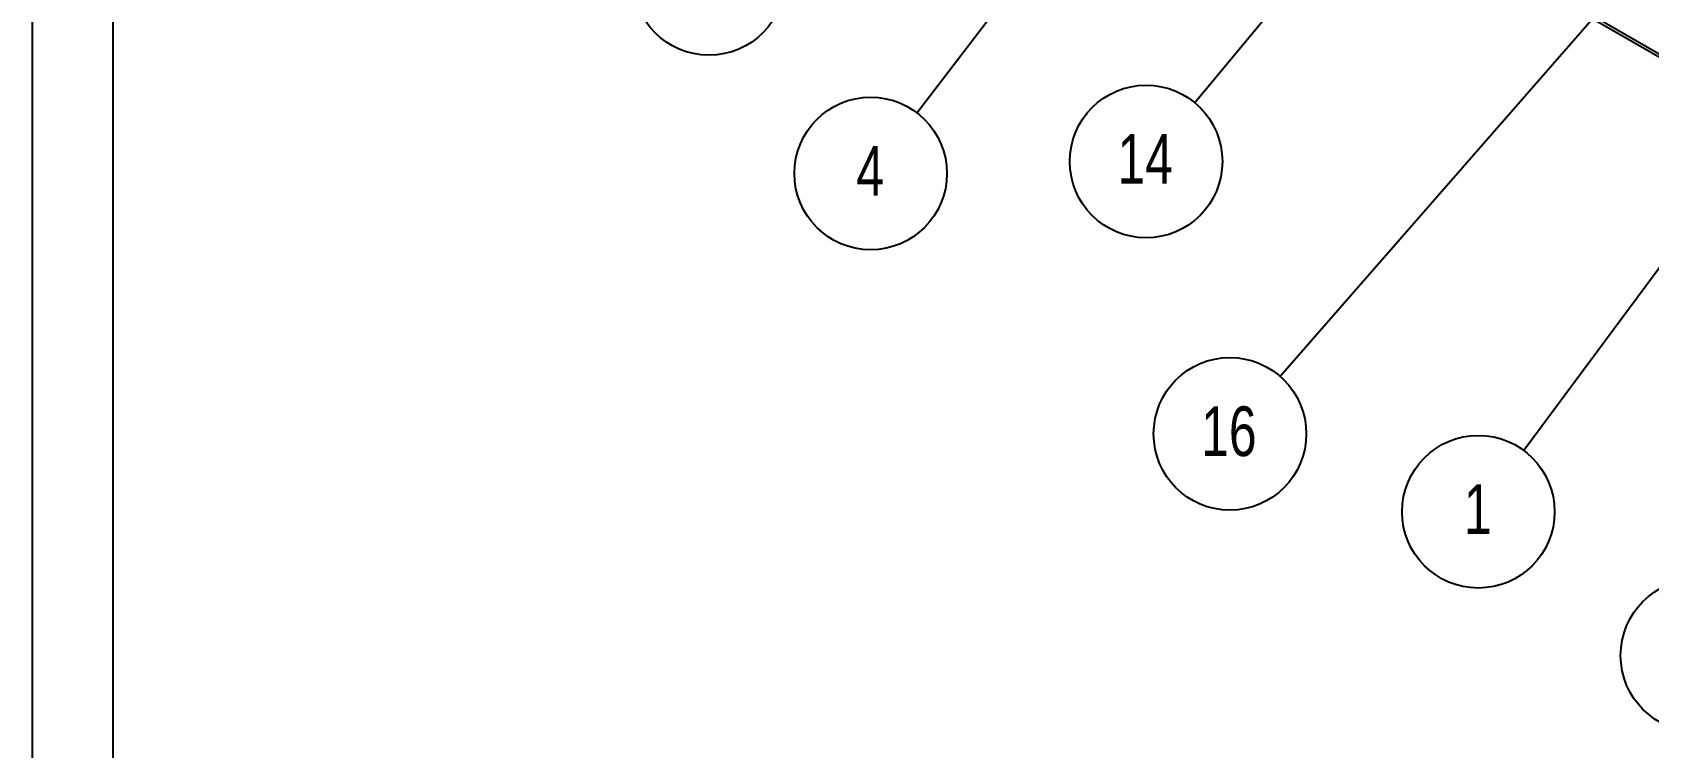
# Model space of a CAD drawing. Header units: millimetres. Extents: x 1293 to 41893, y 1011 to 26911.
# Drawn here: x 1293 to 4309, y 19806 to 21141 of the extents above; entities that cross this region are included whole.
import ezdxf

# ---------------------------------------------------------------- set-up
doc = ezdxf.new("R2010")
doc.units = ezdxf.units.MM
doc.header["$LTSCALE"] = 50
doc.layers.add('CAPA_1', color=7, linetype='Continuous')
doc.layers.add('STRUC', color=4, linetype='Continuous')
doc.styles.add('SLDTEXTSTYLE0', font='TXT', dxfattribs={"width": 0.75})
doc.dimstyles.new('SLDDIMSTYLE2', dxfattribs={"dimtxt": 0.18, "dimasz": 30.769231, "dimexe": 0, "dimexo": 0.0625, "dimgap": 0, "dimtad": 0, "dimtih": 1, "dimtoh": 1, "dimdec": 0, "dimrnd": 1e-09, "dimzin": 0, "dimdsep": 46, "dimtxsty": 'Standard', "dimblk1": 'DOT', "dimblk2": 'DOT', "dimsah": 1, "dimcen": 0.09, "dimadec": 0, "dimazin": 0, "dimtfac": 30.769231, "dimtdec": 0, "dimtofl": 0, "dimtmove": 0, "dimatfit": 3, "dimldrblk": 'DOT', "dimfxl": 1, "dimfrac": 2, "dimtolj": 1, "dimtzin": 0, "dimarcsym": 0})
doc.dimstyles.new('SLDDIMSTYLE3', dxfattribs={"dimtxt": 0.18, "dimasz": 100, "dimexe": 0, "dimexo": 0.0625, "dimgap": 0, "dimtad": 0, "dimtih": 1, "dimtoh": 1, "dimdec": 0, "dimrnd": 1e-09, "dimzin": 0, "dimdsep": 46, "dimtxsty": 'Standard', "dimsah": 1, "dimcen": 0.09, "dimadec": 0, "dimazin": 0, "dimtfac": 100, "dimtdec": 0, "dimtofl": 0, "dimtmove": 0, "dimatfit": 3, "dimfxl": 1, "dimfrac": 2, "dimtolj": 1, "dimtzin": 0, "dimarcsym": 0})

# ---------------------------------------------------------------- blocks, each defined once
blk = doc.blocks.new('SW_NOTE_0_8')
at = {"layer": 'CAPA_1', "color": 0}
blk.add_circle((-84.9, -114.4), 142.4, dxfattribs=at)
at = {"layer": 'CAPA_1', "color": 0, "insert": (-85.8, -63.2), "char_height": 92.6, "attachment_point": 2, "style": 'SLDTEXTSTYLE0'}
blk.add_mtext('1', dxfattribs=at)
blk = doc.blocks.new('_Dot')
at = {"color": 0, "linetype": 'ByBlock', "lineweight": -2}
blk.add_line((-0.5, 0), (-1, 0), dxfattribs=at)
at = {"color": 0, "linetype": 'ByBlock', "const_width": 0.5}
blk.add_lwpolyline([(-0.25, 0, 1), (0.25, 0, 1)], format="xyb", close=True, dxfattribs=at)
blk = doc.blocks.new('SW_NOTE_0_25')
at = {"layer": 'CAPA_1', "color": 0}
blk.add_circle((-74.3, -121.5), 142.4, dxfattribs=at)
at = {"layer": 'CAPA_1', "color": 0, "insert": (-76.2, -70.3), "char_height": 92.6, "attachment_point": 2, "style": 'SLDTEXTSTYLE0'}
blk.add_mtext('30', dxfattribs=at)
blk = doc.blocks.new('SW_NOTE_0_26')
at = {"layer": 'CAPA_1', "color": 0}
blk.add_circle((-93.7, -107.2), 142.4, dxfattribs=at)
at = {"layer": 'CAPA_1', "color": 0, "insert": (-95.6, -56), "char_height": 92.6, "attachment_point": 2, "style": 'SLDTEXTSTYLE0'}
blk.add_mtext('16', dxfattribs=at)
blk = doc.blocks.new('SW_NOTE_0_28')
at = {"layer": 'CAPA_1', "color": 0}
blk.add_circle((-86.6, -113.1), 142.4, dxfattribs=at)
at = {"layer": 'CAPA_1', "color": 0, "insert": (-87.5, -61.9), "char_height": 92.6, "attachment_point": 2, "style": 'SLDTEXTSTYLE0'}
blk.add_mtext('4', dxfattribs=at)
blk = doc.blocks.new('SW_NOTE_0_29')
at = {"layer": 'CAPA_1', "color": 0}
blk.add_circle((-94, -107), 142.4, dxfattribs=at)
at = {"layer": 'CAPA_1', "color": 0, "insert": (-95.8, -55.8), "char_height": 92.6, "attachment_point": 2, "style": 'SLDTEXTSTYLE0'}
blk.add_mtext('26', dxfattribs=at)
blk = doc.blocks.new('SW_NOTE_0_32')
at = {"layer": 'CAPA_1', "color": 0}
blk.add_circle((-91, -109.6), 142.4, dxfattribs=at)
at = {"layer": 'CAPA_1', "color": 0, "insert": (-92.8, -58.4), "char_height": 92.6, "attachment_point": 2, "style": 'SLDTEXTSTYLE0'}
blk.add_mtext('14', dxfattribs=at)

msp = doc.modelspace()

# ---------------------------------------------------------------- linework, layer by layer
at = {"layer": 'CAPA_1'}
for p, q in [((1292.9505051, 26910.8173311), (1292.9505051, 1010.8173311)), ((1442.9505051, 26760.8173311), (1442.9505051, 1160.8173311))]:
    msp.add_line(p, q, dxfattribs=at)
at = {"layer": 'STRUC', "linetype": 'Continuous', "lineweight": 25}
for p, q in [((5630.8859655, 20348.7101868), (2977.417957, 21880.5246626)), ((5628.0210405, 20344.2802994), (2977.417957, 21874.4408892))]:
    msp.add_line(p, q, dxfattribs=at)

# ---------------------------------------------------------------- block references
at = {"layer": 'CAPA_1'}
for name, p in [('SW_NOTE_0_29', (2649.8231909, 21347.8205454)), ('SW_NOTE_0_32', (3462.4885009, 21009.5800103)), ('SW_NOTE_0_28', (2944.09302, 20990.7642905)), ('SW_NOTE_0_26', (3621.6649394, 20498.8558618)), ('SW_NOTE_0_8', (4076.475236, 20360.7571318)), ('SW_NOTE_0_25', (4473.7510552, 20099.7157097))]:
    msp.add_blockref(name, p, dxfattribs=at)

# ---------------------------------------------------------------- leaders
for points, dimstyle in [([(4613.3411658, 23172.3653482), (2944.09302, 20990.7642905)], 'SLDDIMSTYLE3'), ([(5014.2400099, 22878.6749325), (3462.4885009, 21009.5800103)], 'SLDDIMSTYLE2'), ([(5168.5669854, 22268.7182927), (3621.6649394, 20498.8558618)], 'SLDDIMSTYLE3'), ([(4569.4996868, 21025.4113475), (4076.475236, 20360.7571318)], 'SLDDIMSTYLE2')]:
    msp.add_leader(points, dimstyle=dimstyle, dxfattribs=at)

doc.saveas('drawing.dxf')
